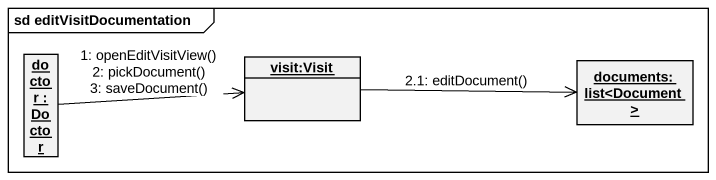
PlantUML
@startuml
mainframe sd editVisitDocumentation
hide circle
hide empty members
object "doctor : Doctor" as doctor
object "visit:Visit" as visit_Visit
object "documents:list<Document>" as documents_list_Document
doctor -right-> visit_Visit : 1: openEditVisitView()\n2: pickDocument()\n3: saveDocument()
visit_Visit -right-> documents_list_Document : 2.1: editDocument()
@enduml
